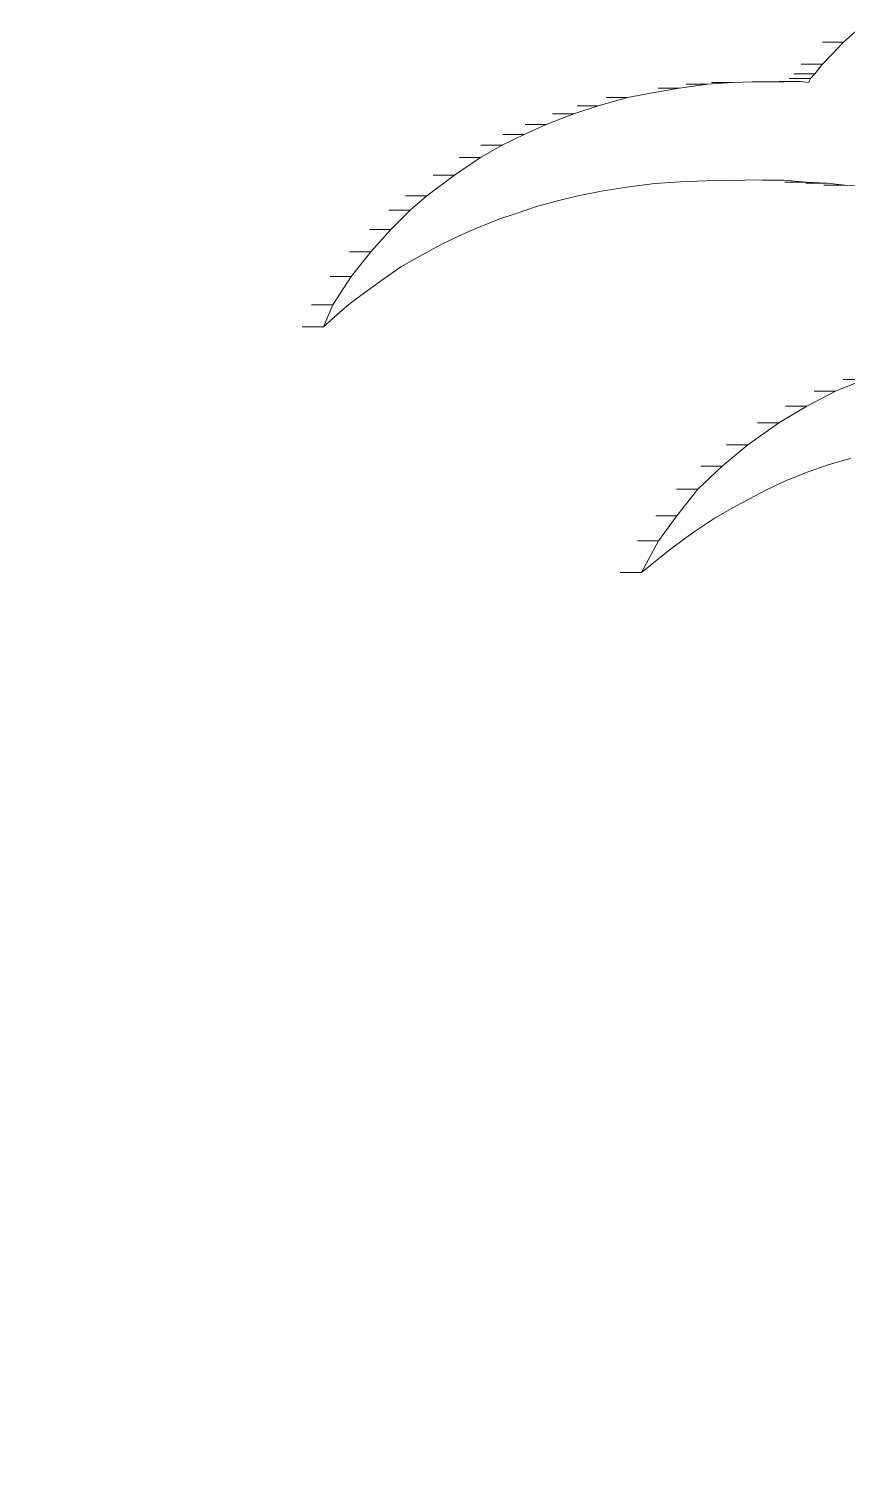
# Model space of a CAD drawing. Header units: inches. Extents: x 14 to 368, y 5 to 236.
# Drawn here: x 76.596 to 77.015, y 102.86 to 103.597 of the extents above; entities that cross this region are included whole.
import ezdxf

# ---------------------------------------------------------------- set-up
doc = ezdxf.new("R2010")
doc.units = ezdxf.units.IN
doc.header["$LTSCALE"] = 11
doc.header["$MEASUREMENT"] = 0
doc.layers.add('Visible (ANSI)', color=7, linetype='Continuous', lineweight=50)

msp = doc.modelspace()

# ---------------------------------------------------------------- linework, layer by layer
at = {"layer": 'Visible (ANSI)', "linetype": 'Continuous', "lineweight": 18}
for p, q in [((77.012891, 103.589959), (77.020524, 103.596761)), ((77.002038, 103.589959), (77.012891, 103.589959)), ((77.007077, 103.583902), (77.012891, 103.589959)), ((76.991212, 103.578681), (77.002065, 103.578681)), ((76.998249, 103.573857), (77.002065, 103.578681)), ((77.002065, 103.578681), (77.007077, 103.583902)), ((76.985092, 103.571352), (76.995945, 103.571352)), ((76.987396, 103.573857), (76.998249, 103.573857)), ((76.995056, 103.569382), (76.995945, 103.571352)), ((76.995945, 103.571352), (76.998249, 103.573857)), ((76.902446, 103.561629), (76.916027, 103.564259)), ((76.916027, 103.564259), (76.928922, 103.56653)), ((76.918069, 103.56653), (76.928922, 103.56653)), ((76.928922, 103.56653), (76.943278, 103.568505)), ((76.932425, 103.568505), (76.943278, 103.568505)), ((76.943278, 103.568505), (76.956192, 103.569378)), ((76.945339, 103.569378), (76.956192, 103.569378)), ((76.956192, 103.569378), (76.966165, 103.569653)), ((76.966165, 103.569653), (76.971298, 103.569722)), ((76.971298, 103.569722), (76.982383, 103.56973)), ((76.979973, 103.569844), (76.990826, 103.569844)), ((76.982383, 103.56973), (76.990826, 103.569844)), ((76.990826, 103.569844), (76.995056, 103.569382)), ((76.87498, 103.553392), (76.887508, 103.557407)), ((76.876655, 103.557407), (76.887508, 103.557407)), ((76.887508, 103.557407), (76.902446, 103.561629)), ((76.891593, 103.561629), (76.902446, 103.561629)), ((76.860919, 103.547958), (76.87498, 103.553392)), ((76.864127, 103.553392), (76.87498, 103.553392)), ((76.838281, 103.537273), (76.849583, 103.542845)), ((76.83873, 103.542845), (76.849583, 103.542845)), ((76.849583, 103.542845), (76.860919, 103.547958)), ((76.850066, 103.547958), (76.860919, 103.547958)), ((76.827333, 103.531007), (76.838281, 103.537273)), ((76.827428, 103.537273), (76.838281, 103.537273)), ((76.814007, 103.522086), (76.827333, 103.531007)), ((76.81648, 103.531007), (76.827333, 103.531007)), ((76.79979, 103.511515), (76.814007, 103.522086)), ((76.803154, 103.522086), (76.814007, 103.522086)), ((76.968692, 103.519633), (76.956026, 103.519323)), ((76.982263, 103.519381), (76.968692, 103.519633)), ((76.889915, 103.513949), (76.877003, 103.511401)), ((76.903323, 103.5161), (76.889915, 103.513949)), ((76.916385, 103.517673), (76.903323, 103.5161)), ((76.929457, 103.518547), (76.916385, 103.517673)), ((76.942532, 103.519142), (76.929457, 103.518547)), ((76.956026, 103.519323), (76.942532, 103.519142)), ((76.97141, 103.519381), (76.982263, 103.519381)), ((76.993707, 103.518417), (76.982263, 103.519381)), ((76.982854, 103.518417), (76.993707, 103.518417)), ((76.993603, 103.517863), (77.004456, 103.517863)), ((77.004456, 103.517863), (76.993707, 103.518417)), ((77.002705, 103.516868), (77.013558, 103.516868)), ((77.013558, 103.516868), (77.004456, 103.517863)), ((77.024309, 103.516174), (77.013558, 103.516868)), ((76.788937, 103.511515), (76.79979, 103.511515)), ((76.79127, 103.504057), (76.79979, 103.511515)), ((76.855866, 103.505947), (76.845445, 103.502454)), ((76.86602, 103.508738), (76.855866, 103.505947)), ((76.877003, 103.511401), (76.86602, 103.508738)), ((76.780417, 103.504057), (76.79127, 103.504057)), ((76.781401, 103.494309), (76.79127, 103.504057)), ((76.836669, 103.499542), (76.823728, 103.494305)), ((76.845445, 103.502454), (76.836669, 103.499542)), ((76.770548, 103.494309), (76.781401, 103.494309)), ((76.771211, 103.482808), (76.781401, 103.494309)), ((76.816334, 103.490992), (76.806754, 103.486392)), ((76.823728, 103.494305), (76.816334, 103.490992)), ((76.760358, 103.482808), (76.771211, 103.482808)), ((76.761207, 103.47026), (76.771211, 103.482808)), ((76.806754, 103.486392), (76.797455, 103.481377)), ((76.797455, 103.481377), (76.786622, 103.47517)), ((76.750354, 103.47026), (76.761207, 103.47026)), ((76.751744, 103.455797), (76.761207, 103.47026)), ((76.777888, 103.469045), (76.768201, 103.462069)), ((76.786622, 103.47517), (76.777888, 103.469045)), ((76.768201, 103.462069), (76.760835, 103.456661)), ((76.740891, 103.455797), (76.751744, 103.455797)), ((76.74701, 103.444486), (76.751744, 103.455797)), ((76.760835, 103.456661), (76.755522, 103.452258)), ((76.750366, 103.447643), (76.748149, 103.445533)), ((76.755522, 103.452258), (76.750366, 103.447643)), ((76.736157, 103.444486), (76.74701, 103.444486)), ((76.748149, 103.445533), (76.74701, 103.444486)), ((77.008678, 103.411612), (77.02355, 103.417603)), ((77.012697, 103.417603), (77.02355, 103.417603)), ((76.994099, 103.403971), (77.008678, 103.411612)), ((76.997825, 103.411612), (77.008678, 103.411612)), ((76.979804, 103.395506), (76.994099, 103.403971)), ((76.983246, 103.403971), (76.994099, 103.403971)), ((76.963913, 103.384263), (76.979804, 103.395506)), ((76.968951, 103.395506), (76.979804, 103.395506)), ((76.950737, 103.373331), (76.963913, 103.384263)), ((76.95306, 103.384263), (76.963913, 103.384263)), ((76.938386, 103.361584), (76.950737, 103.373331)), ((76.939884, 103.373331), (76.950737, 103.373331)), ((77.005541, 103.374187), (76.993694, 103.370122)), ((77.016467, 103.377293), (77.005541, 103.374187)), ((76.982785, 103.365715), (76.973479, 103.36117)), ((76.993694, 103.370122), (76.982785, 103.365715)), ((76.927533, 103.361584), (76.938386, 103.361584)), ((76.927692, 103.347928), (76.938386, 103.361584)), ((76.973479, 103.36117), (76.964439, 103.356551)), ((76.956214, 103.352061), (76.947297, 103.346971)), ((76.964439, 103.356551), (76.956214, 103.352061)), ((76.916839, 103.347928), (76.927692, 103.347928)), ((76.918345, 103.335118), (76.927692, 103.347928)), ((76.947297, 103.346971), (76.936974, 103.340044)), ((76.931079, 103.335822), (76.922875, 103.329676)), ((76.936974, 103.340044), (76.931079, 103.335822)), ((76.907492, 103.335118), (76.918345, 103.335118)), ((76.909585, 103.319007), (76.918345, 103.335118)), ((76.922875, 103.329676), (76.909585, 103.319007)), ((76.898732, 103.319007), (76.909585, 103.319007))]:
    msp.add_line(p, q, dxfattribs=at)
for centre, major_axis, start_param, end_param in [((74.350616, 100.631225), (0, 2.8125), 3.6175293, 8.9488413), ((74.361469, 100.631225), (0, -2.625), 0.1183432, 6.210546)]:
    msp.add_ellipse(centre, major_axis=major_axis, ratio=0.9848078, start_param=start_param, end_param=end_param, dxfattribs=at)
msp.add_ellipse((74.491705, 100.631225), major_axis=(0, 2.3125), ratio=0.9848078, dxfattribs=at)

doc.saveas('drawing.dxf')
